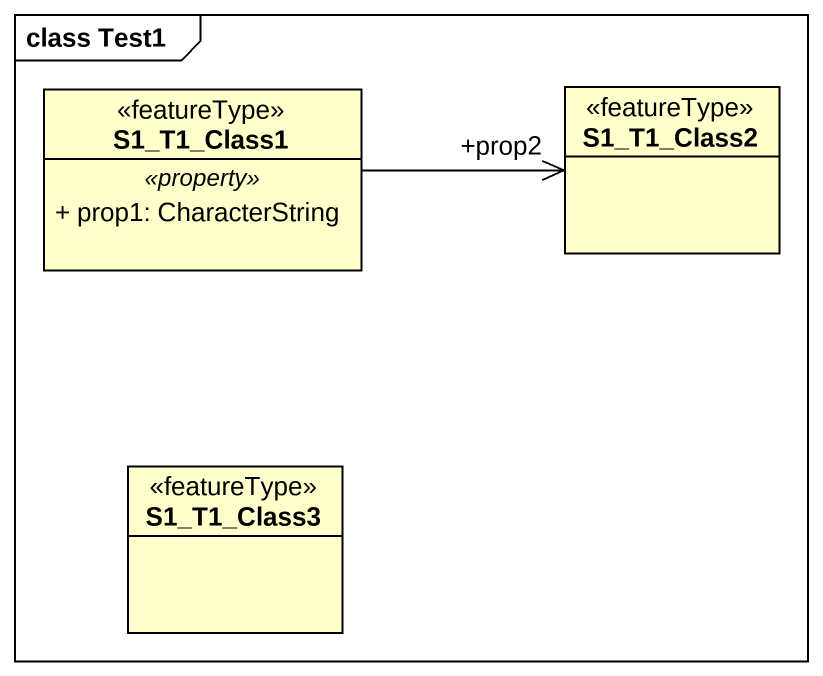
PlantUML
@startuml
mainframe class Test1
hide circle
hide empty members
skinparam classAttributeIconSize 0
class S1_T1_Class1 <<featureType>> {
  .. <<property>> ..
  + prop1: CharacterString
}
class S1_T1_Class2 <<featureType>>
class S1_T1_Class3 <<featureType>>
S1_T1_Class1 -right-> "+prop2" S1_T1_Class2
@enduml
